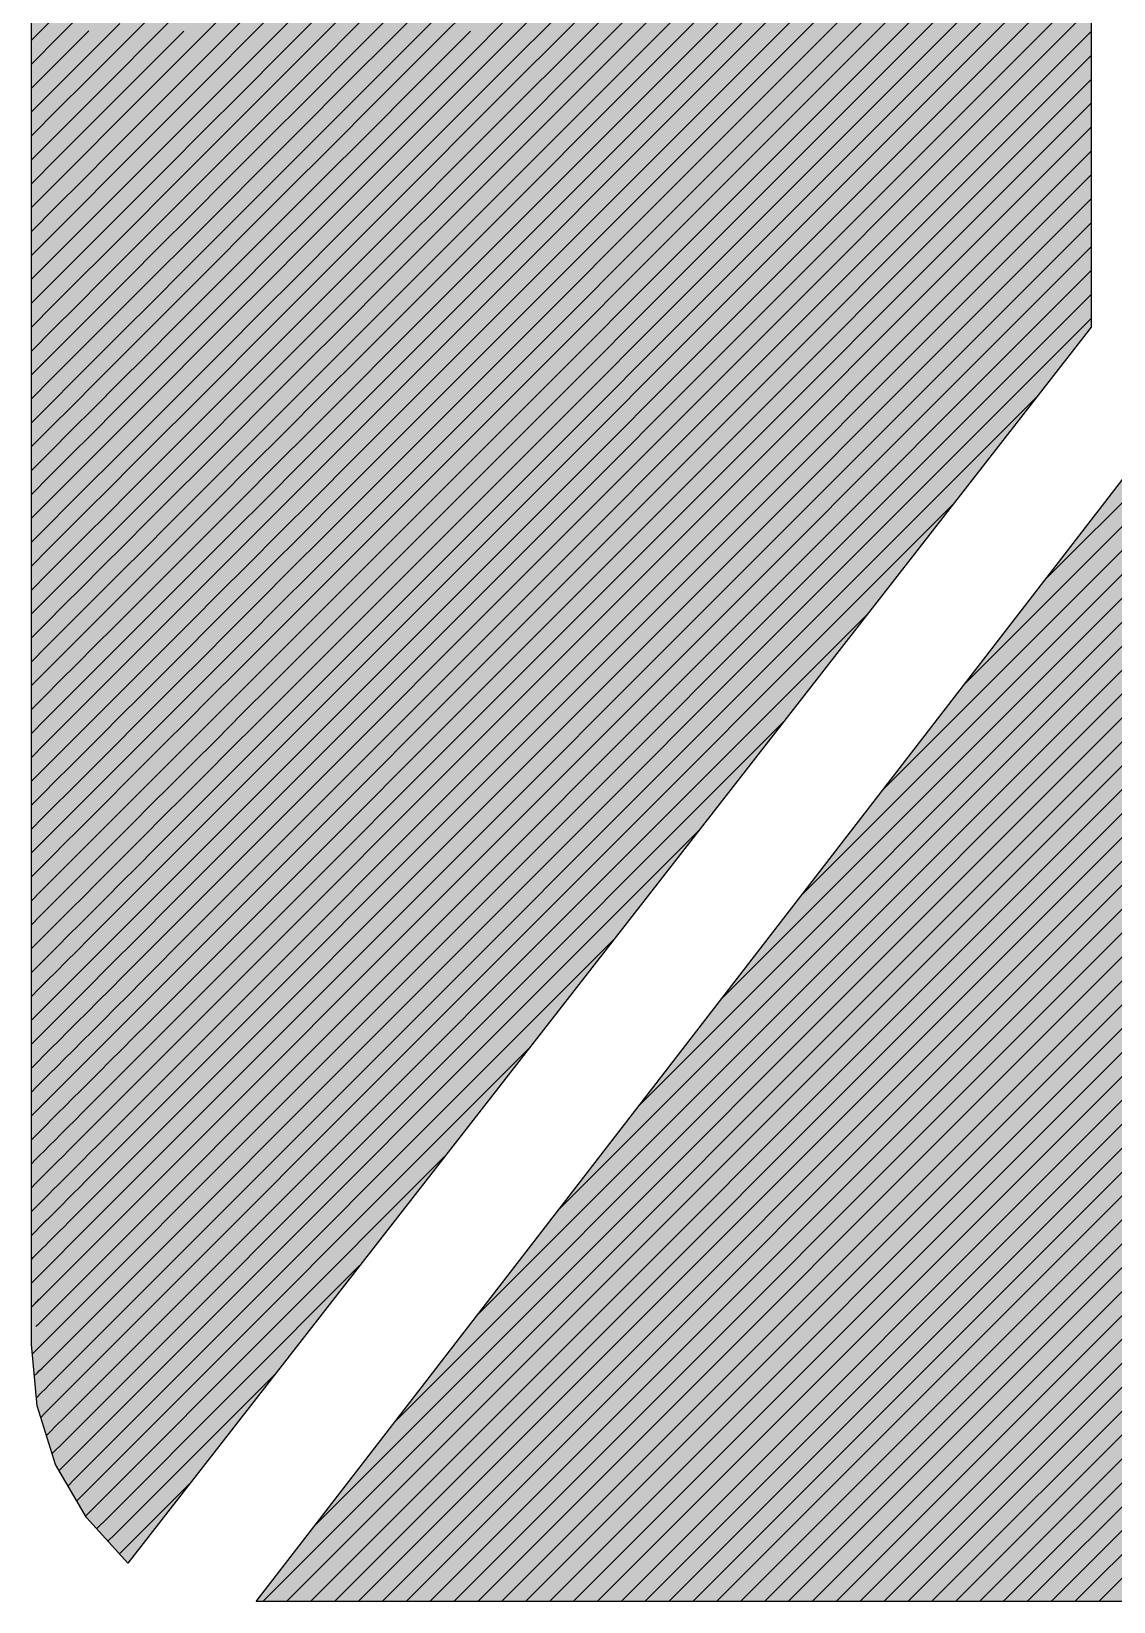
# Model space of a CAD drawing. Extents: x -15895 to 12929, y -2522 to 15173.
# Drawn here: x -8954.27 to -8938.25, y 11124.63 to 11147.85 of the extents above; entities that cross this region are included whole.
import ezdxf

# ---------------------------------------------------------------- set-up
doc = ezdxf.new("R2010")
doc.units = 0
doc.layers.add('MTH-CARIMBO-TXT1', color=1, linetype='Continuous')

msp = doc.modelspace()

# ---------------------------------------------------------------- linework, layer by layer
at = {"layer": 'MTH-CARIMBO-TXT1', "linetype": 'Continuous'}
for p, q in [((-8947.298, 11147.624), (-8938.586, 11156.335)), ((-8947.5, 11147.068), (-8938.586, 11155.982)), ((-8947.702, 11146.513), (-8938.586, 11155.628)), ((-8947.904, 11145.958), (-8938.586, 11155.275)), ((-8948.105, 11145.402), (-8938.586, 11154.921)), ((-8948.307, 11144.847), (-8938.586, 11154.568)), ((-8948.509, 11144.292), (-8938.586, 11154.214)), ((-8948.711, 11143.736), (-8938.586, 11153.861)), ((-8948.912, 11143.181), (-8938.586, 11153.507)), ((-8949.114, 11142.626), (-8938.586, 11153.153)), ((-8939.261, 11139.751), (-8926.108, 11152.904)), ((-8949.316, 11142.07), (-8938.586, 11152.8)), ((-8949.518, 11141.515), (-8938.586, 11152.446)), ((-8940.462, 11138.197), (-8926.264, 11152.394)), ((-8949.719, 11140.96), (-8938.586, 11152.093)), ((-8949.921, 11140.404), (-8938.586, 11151.739)), ((-8941.663, 11136.642), (-8926.421, 11151.884)), ((-8950.123, 11139.849), (-8938.586, 11151.386)), ((-8942.864, 11135.087), (-8926.577, 11151.374)), ((-8950.325, 11139.294), (-8938.586, 11151.032)), ((-8944.066, 11133.532), (-8926.734, 11150.864)), ((-8950.526, 11138.739), (-8938.586, 11150.679)), ((-8950.728, 11138.183), (-8938.586, 11150.325)), ((-8945.267, 11131.977), (-8926.89, 11150.354)), ((-8950.93, 11137.628), (-8938.586, 11149.971)), ((-8946.468, 11130.423), (-8927.047, 11149.844)), ((-8951.132, 11137.073), (-8938.586, 11149.618)), ((-8951.333, 11136.517), (-8938.586, 11149.264)), ((-8947.669, 11128.868), (-8927.203, 11149.334)), ((-8951.535, 11135.962), (-8938.586, 11148.911)), ((-8948.87, 11127.313), (-8927.36, 11148.824)), ((-8951.737, 11135.407), (-8938.586, 11148.557)), ((-8949.98, 11147.77), (-8949.267, 11148.483)), ((-8948.896, 11147.793), (-8948.105, 11148.584)), ((-8953.86, 11147.78), (-8953.407, 11148.232)), ((-8952.514, 11147.711), (-8951.97, 11148.255)), ((-8951.021, 11147.79), (-8950.378, 11148.433)), ((-8950.549, 11147.555), (-8949.879, 11148.225)), ((-8950.072, 11125.758), (-8927.516, 11148.314)), ((-8949.502, 11147.541), (-8948.76, 11148.283)), ((-8948.417, 11147.566), (-8947.595, 11148.388)), ((-8954.271, 11147.722), (-8953.852, 11148.141)), ((-8952.988, 11147.59), (-8952.479, 11148.1)), ((-8952.063, 11147.455), (-8951.496, 11148.022)), ((-8951.939, 11134.851), (-8938.586, 11148.204)), ((-8951.554, 11147.61), (-8950.95, 11148.215)), ((-8951.092, 11147.365), (-8950.463, 11147.994)), ((-8950.081, 11147.316), (-8949.385, 11148.012)), ((-8949.032, 11147.304), (-8948.261, 11148.075)), ((-8947.95, 11147.325), (-8947.097, 11148.179)), ((-8954.271, 11147.368), (-8953.86, 11147.78)), ((-8953.867, 11147.419), (-8953.423, 11147.863)), ((-8953.439, 11147.493), (-8952.963, 11147.969)), ((-8952.55, 11147.322), (-8952.017, 11147.855)), ((-8952.141, 11134.296), (-8938.586, 11147.85)), ((-8951.612, 11147.199), (-8951.021, 11147.79)), ((-8950.847, 11124.629), (-8927.673, 11147.803)), ((-8950.634, 11147.116), (-8949.98, 11147.77)), ((-8949.62, 11147.07), (-8948.896, 11147.793)), ((-8948.573, 11147.056), (-8947.772, 11147.856)), ((-8953.455, 11147.123), (-8952.988, 11147.59)), ((-8953.014, 11147.212), (-8952.514, 11147.711)), ((-8952.11, 11147.055), (-8951.554, 11147.61)), ((-8951.164, 11146.94), (-8950.549, 11147.555)), ((-8950.182, 11146.861), (-8949.502, 11147.541)), ((-8949.168, 11146.815), (-8948.417, 11147.566)), ((-8948.128, 11146.794), (-8947.298, 11147.624)), ((-8954.271, 11147.015), (-8953.867, 11147.419)), ((-8953.875, 11147.057), (-8953.439, 11147.493)), ((-8953.039, 11146.833), (-8952.55, 11147.322)), ((-8952.585, 11146.933), (-8952.063, 11147.455)), ((-8952.342, 11133.741), (-8938.586, 11147.497)), ((-8951.671, 11146.787), (-8951.092, 11147.365)), ((-8950.72, 11146.677), (-8950.081, 11147.316)), ((-8949.737, 11146.599), (-8949.032, 11147.304)), ((-8948.729, 11146.547), (-8947.95, 11147.325)), ((-8953.883, 11146.696), (-8953.455, 11147.123)), ((-8953.472, 11146.754), (-8953.014, 11147.212)), ((-8952.544, 11133.185), (-8938.586, 11147.143)), ((-8952.156, 11146.655), (-8951.612, 11147.199)), ((-8951.235, 11146.515), (-8950.634, 11147.116)), ((-8950.494, 11124.629), (-8927.829, 11147.293)), ((-8950.283, 11146.407), (-8949.62, 11147.07)), ((-8948.306, 11146.263), (-8947.5, 11147.068)), ((-8954.271, 11146.661), (-8953.875, 11147.057)), ((-8953.488, 11146.384), (-8953.039, 11146.833)), ((-8953.064, 11146.454), (-8952.585, 11146.933)), ((-8952.62, 11146.544), (-8952.11, 11147.055)), ((-8951.729, 11146.375), (-8951.164, 11146.94)), ((-8950.805, 11146.238), (-8950.182, 11146.861)), ((-8949.304, 11146.325), (-8948.573, 11147.056)), ((-8954.271, 11146.307), (-8953.883, 11146.696)), ((-8953.89, 11146.335), (-8953.472, 11146.754)), ((-8952.746, 11132.63), (-8938.586, 11146.79)), ((-8952.656, 11146.155), (-8952.156, 11146.655)), ((-8952.202, 11146.255), (-8951.671, 11146.787)), ((-8951.306, 11146.09), (-8950.72, 11146.677)), ((-8950.14, 11124.629), (-8927.986, 11146.783)), ((-8949.855, 11146.128), (-8949.168, 11146.815)), ((-8948.885, 11146.037), (-8948.128, 11146.794)), ((-8953.898, 11145.974), (-8953.488, 11146.384)), ((-8953.504, 11146.014), (-8953.064, 11146.454)), ((-8953.09, 11146.075), (-8952.62, 11146.544)), ((-8952.948, 11132.075), (-8938.586, 11146.436)), ((-8952.249, 11145.855), (-8951.729, 11146.375)), ((-8951.787, 11145.963), (-8951.235, 11146.515)), ((-8950.891, 11145.799), (-8950.283, 11146.407)), ((-8950.383, 11145.953), (-8949.737, 11146.599)), ((-8949.44, 11145.836), (-8948.729, 11146.547)), ((-8948.483, 11145.731), (-8947.702, 11146.513)), ((-8954.271, 11145.954), (-8953.89, 11146.335)), ((-8953.115, 11145.696), (-8952.656, 11146.155)), ((-8952.691, 11145.766), (-8952.202, 11146.255)), ((-8951.378, 11145.665), (-8950.805, 11146.238)), ((-8949.972, 11145.656), (-8949.304, 11146.325)), ((-8949.787, 11124.629), (-8928.142, 11146.273)), ((-8949.04, 11145.528), (-8948.306, 11146.263)), ((-8954.271, 11145.6), (-8953.898, 11145.974)), ((-8953.906, 11145.612), (-8953.504, 11146.014)), ((-8953.52, 11145.644), (-8953.09, 11146.075)), ((-8953.149, 11131.519), (-8938.586, 11146.082)), ((-8952.295, 11145.455), (-8951.787, 11145.963)), ((-8951.846, 11145.551), (-8951.306, 11146.09)), ((-8950.976, 11145.36), (-8950.383, 11145.953)), ((-8950.484, 11145.498), (-8949.855, 11146.128)), ((-8949.576, 11145.346), (-8948.885, 11146.037)), ((-8948.661, 11145.2), (-8947.904, 11145.958)), ((-8953.536, 11145.275), (-8953.115, 11145.696)), ((-8953.351, 11130.964), (-8938.586, 11145.729)), ((-8953.141, 11145.317), (-8952.691, 11145.766)), ((-8952.727, 11145.377), (-8952.249, 11145.855)), ((-8951.449, 11145.24), (-8950.891, 11145.799)), ((-8950.09, 11145.185), (-8949.44, 11145.836)), ((-8949.433, 11124.629), (-8928.299, 11145.763)), ((-8949.196, 11145.018), (-8948.483, 11145.731)), ((-8954.271, 11145.247), (-8953.906, 11145.612)), ((-8953.913, 11145.251), (-8953.52, 11145.644)), ((-8952.762, 11144.988), (-8952.295, 11145.455)), ((-8952.342, 11145.055), (-8951.846, 11145.551)), ((-8951.904, 11145.139), (-8951.378, 11145.665)), ((-8951.062, 11144.921), (-8950.484, 11145.498)), ((-8950.585, 11145.044), (-8949.972, 11145.656)), ((-8949.711, 11144.857), (-8949.04, 11145.528)), ((-8954.271, 11144.893), (-8953.913, 11145.251)), ((-8953.921, 11144.89), (-8953.536, 11145.275)), ((-8953.553, 11130.409), (-8938.586, 11145.375)), ((-8953.552, 11144.905), (-8953.141, 11145.317)), ((-8953.166, 11144.938), (-8952.727, 11145.377)), ((-8951.963, 11144.727), (-8951.449, 11145.24)), ((-8951.52, 11144.816), (-8950.976, 11145.36)), ((-8950.208, 11144.714), (-8949.576, 11145.346)), ((-8949.08, 11124.629), (-8928.455, 11145.253)), ((-8948.839, 11144.669), (-8948.105, 11145.402)), ((-8953.755, 11129.854), (-8938.586, 11145.022)), ((-8953.191, 11144.559), (-8952.762, 11144.988)), ((-8952.798, 11144.599), (-8952.342, 11145.055)), ((-8952.388, 11144.655), (-8951.904, 11145.139)), ((-8951.147, 11144.482), (-8950.585, 11145.044)), ((-8950.686, 11144.59), (-8950.09, 11145.185)), ((-8949.847, 11144.367), (-8949.196, 11145.018)), ((-8949.352, 11144.509), (-8948.661, 11145.2)), ((-8954.271, 11144.54), (-8953.921, 11144.89)), ((-8953.929, 11144.529), (-8953.552, 11144.905)), ((-8953.568, 11144.535), (-8953.166, 11144.938)), ((-8952.021, 11144.315), (-8951.52, 11144.816)), ((-8951.592, 11144.391), (-8951.062, 11144.921)), ((-8950.325, 11144.243), (-8949.711, 11144.857)), ((-8949.017, 11144.137), (-8948.307, 11144.847)), ((-8948.726, 11124.629), (-8928.612, 11144.743)), ((-8954.271, 11144.186), (-8953.929, 11144.529)), ((-8953.956, 11129.298), (-8938.586, 11144.668)), ((-8953.936, 11144.167), (-8953.568, 11144.535)), ((-8953.585, 11144.166), (-8953.191, 11144.559)), ((-8953.217, 11144.18), (-8952.798, 11144.599)), ((-8952.833, 11144.21), (-8952.388, 11144.655)), ((-8952.435, 11144.255), (-8951.963, 11144.727)), ((-8951.232, 11144.043), (-8950.686, 11144.59)), ((-8950.787, 11144.135), (-8950.208, 11144.714)), ((-8949.983, 11143.878), (-8949.352, 11144.509)), ((-8949.508, 11144), (-8948.839, 11144.669)), ((-8954.158, 11128.743), (-8938.586, 11144.315)), ((-8952.481, 11143.855), (-8952.021, 11144.315)), ((-8952.079, 11143.903), (-8951.592, 11144.391)), ((-8951.663, 11143.966), (-8951.147, 11144.482)), ((-8950.443, 11143.772), (-8949.847, 11144.367)), ((-8949.194, 11143.606), (-8948.509, 11144.292)), ((-8954.271, 11143.833), (-8953.936, 11144.167)), ((-8953.944, 11143.806), (-8953.585, 11144.166)), ((-8953.601, 11143.796), (-8953.217, 11144.18)), ((-8953.242, 11143.801), (-8952.833, 11144.21)), ((-8952.869, 11143.821), (-8952.435, 11144.255)), ((-8951.318, 11143.604), (-8950.787, 11144.135)), ((-8950.888, 11143.681), (-8950.325, 11144.243)), ((-8949.664, 11143.49), (-8949.017, 11144.137)), ((-8948.373, 11124.629), (-8928.769, 11144.233)), ((-8953.267, 11143.422), (-8952.869, 11143.821)), ((-8952.904, 11143.432), (-8952.481, 11143.855)), ((-8952.527, 11143.455), (-8952.079, 11143.903)), ((-8952.138, 11143.491), (-8951.663, 11143.966)), ((-8951.734, 11143.541), (-8951.232, 11144.043)), ((-8950.56, 11143.301), (-8949.983, 11143.878)), ((-8950.46, 11132.088), (-8938.586, 11143.961)), ((-8950.119, 11143.389), (-8949.508, 11144)), ((-8954.271, 11143.479), (-8953.944, 11143.806)), ((-8953.952, 11143.445), (-8953.601, 11143.796)), ((-8953.617, 11143.426), (-8953.242, 11143.801)), ((-8951.806, 11143.116), (-8951.318, 11143.604)), ((-8951.403, 11143.165), (-8950.888, 11143.681)), ((-8950.988, 11143.226), (-8950.443, 11143.772)), ((-8949.82, 11142.981), (-8949.194, 11143.606)), ((-8949.372, 11143.075), (-8948.711, 11143.736)), ((-8948.019, 11124.629), (-8928.925, 11143.723)), ((-8941.777, 11140.417), (-8938.586, 11143.608)), ((-8954.271, 11143.125), (-8953.952, 11143.445)), ((-8953.959, 11143.084), (-8953.617, 11143.426)), ((-8953.633, 11143.057), (-8953.267, 11143.422)), ((-8953.293, 11143.043), (-8952.904, 11143.432)), ((-8952.94, 11143.043), (-8952.527, 11143.455)), ((-8952.574, 11143.055), (-8952.138, 11143.491)), ((-8952.196, 11143.079), (-8951.734, 11143.541)), ((-8950.678, 11142.83), (-8950.119, 11143.389)), ((-8950.255, 11142.899), (-8949.664, 11143.49)), ((-8952.254, 11142.668), (-8951.806, 11143.116)), ((-8951.877, 11142.691), (-8951.403, 11143.165)), ((-8951.489, 11142.726), (-8950.988, 11143.226)), ((-8951.089, 11142.772), (-8950.56, 11143.301)), ((-8949.55, 11142.543), (-8948.912, 11143.181)), ((-8947.665, 11124.629), (-8929.082, 11143.213)), ((-8954.271, 11142.772), (-8953.959, 11143.084)), ((-8953.967, 11142.722), (-8953.633, 11143.057)), ((-8953.649, 11142.687), (-8953.293, 11143.043)), ((-8953.318, 11142.664), (-8952.94, 11143.043)), ((-8952.975, 11142.654), (-8952.574, 11143.055)), ((-8952.62, 11142.655), (-8952.196, 11143.079)), ((-8950.796, 11142.359), (-8950.255, 11142.899)), ((-8950.391, 11142.41), (-8949.82, 11142.981)), ((-8949.976, 11142.471), (-8949.372, 11143.075)), ((-8954.271, 11142.418), (-8953.967, 11142.722)), ((-8953.975, 11142.361), (-8953.649, 11142.687)), ((-8953.665, 11142.317), (-8953.318, 11142.664)), ((-8953.344, 11142.285), (-8952.975, 11142.654)), ((-8953.01, 11142.265), (-8952.62, 11142.655)), ((-8952.667, 11142.255), (-8952.254, 11142.668)), ((-8952.313, 11142.256), (-8951.877, 11142.691)), ((-8951.948, 11142.266), (-8951.489, 11142.726)), ((-8951.574, 11142.287), (-8951.089, 11142.772)), ((-8951.19, 11142.318), (-8950.678, 11142.83)), ((-8947.312, 11124.629), (-8929.238, 11142.703)), ((-8954.007, 11127.833), (-8939.38, 11142.46)), ((-8950.527, 11141.92), (-8949.976, 11142.471)), ((-8950.131, 11141.962), (-8949.55, 11142.543)), ((-8949.728, 11142.012), (-8949.114, 11142.626)), ((-8954.271, 11142.065), (-8953.975, 11142.361)), ((-8953.983, 11142), (-8953.665, 11142.317)), ((-8953.681, 11141.948), (-8953.344, 11142.285)), ((-8953.369, 11141.907), (-8953.01, 11142.265)), ((-8953.046, 11141.876), (-8952.667, 11142.255)), ((-8952.713, 11141.855), (-8952.313, 11142.256)), ((-8952.371, 11141.844), (-8951.948, 11142.266)), ((-8952.02, 11141.841), (-8951.574, 11142.287)), ((-8951.66, 11141.848), (-8951.19, 11142.318)), ((-8951.291, 11141.863), (-8950.796, 11142.359)), ((-8950.913, 11141.887), (-8950.391, 11142.41)), ((-8946.958, 11124.629), (-8929.395, 11142.193)), ((-8954.271, 11141.711), (-8953.983, 11142)), ((-8950.663, 11141.431), (-8950.131, 11141.962)), ((-8950.287, 11141.453), (-8949.728, 11142.012)), ((-8949.906, 11141.481), (-8949.316, 11142.07)), ((-8953.99, 11141.639), (-8953.681, 11141.948)), ((-8953.698, 11141.578), (-8953.369, 11141.907)), ((-8953.394, 11141.528), (-8953.046, 11141.876)), ((-8953.081, 11141.487), (-8952.713, 11141.855)), ((-8952.76, 11141.455), (-8952.371, 11141.844)), ((-8952.429, 11141.432), (-8952.02, 11141.841)), ((-8952.091, 11141.416), (-8951.66, 11141.848)), ((-8951.745, 11141.409), (-8951.291, 11141.863)), ((-8951.392, 11141.409), (-8950.913, 11141.887)), ((-8951.031, 11141.416), (-8950.527, 11141.92)), ((-8954.271, 11141.358), (-8953.99, 11141.639)), ((-8953.998, 11141.277), (-8953.698, 11141.578)), ((-8953.714, 11141.208), (-8953.394, 11141.528)), ((-8950.083, 11140.95), (-8949.518, 11141.515)), ((-8946.605, 11124.629), (-8929.551, 11141.683)), ((-8954.271, 11141.004), (-8953.998, 11141.277)), ((-8953.42, 11141.149), (-8953.081, 11141.487)), ((-8953.117, 11141.098), (-8952.76, 11141.455)), ((-8952.806, 11141.055), (-8952.429, 11141.432)), ((-8952.488, 11141.02), (-8952.091, 11141.416)), ((-8952.163, 11140.992), (-8951.745, 11141.409)), ((-8951.831, 11140.97), (-8951.392, 11141.409)), ((-8951.492, 11140.955), (-8951.031, 11141.416)), ((-8951.148, 11140.945), (-8950.663, 11141.431)), ((-8950.798, 11140.941), (-8950.287, 11141.453)), ((-8950.443, 11140.943), (-8949.906, 11141.481)), ((-8954.006, 11140.916), (-8953.714, 11141.208)), ((-8953.73, 11140.839), (-8953.42, 11141.149)), ((-8953.445, 11140.77), (-8953.117, 11141.098)), ((-8953.152, 11140.709), (-8952.806, 11141.055)), ((-8946.251, 11124.629), (-8929.708, 11141.173)), ((-8954.271, 11140.651), (-8954.006, 11140.916)), ((-8954.013, 11140.555), (-8953.73, 11140.839)), ((-8953.899, 11127.588), (-8940.634, 11140.853)), ((-8952.852, 11140.655), (-8952.488, 11141.02)), ((-8952.546, 11140.608), (-8952.163, 11140.992)), ((-8952.234, 11140.567), (-8951.831, 11140.97)), ((-8951.916, 11140.531), (-8951.492, 11140.955)), ((-8951.593, 11140.5), (-8951.148, 11140.945)), ((-8951.266, 11140.474), (-8950.798, 11140.941)), ((-8950.934, 11140.452), (-8950.443, 11140.943)), ((-8950.599, 11140.434), (-8950.083, 11140.95)), ((-8950.261, 11140.418), (-8949.719, 11140.96)), ((-8953.746, 11140.469), (-8953.445, 11140.77)), ((-8953.47, 11140.391), (-8953.152, 11140.709)), ((-8953.188, 11140.32), (-8952.852, 11140.655)), ((-8952.899, 11140.255), (-8952.546, 11140.608)), ((-8952.604, 11140.196), (-8952.234, 11140.567)), ((-8945.898, 11124.629), (-8929.864, 11140.663)), ((-8954.271, 11140.297), (-8954.013, 11140.555)), ((-8954.116, 11128.078), (-8941.777, 11140.417)), ((-8954.021, 11140.194), (-8953.746, 11140.469)), ((-8953.762, 11140.099), (-8953.47, 11140.391)), ((-8952.305, 11140.142), (-8951.916, 11140.531)), ((-8952.002, 11140.092), (-8951.593, 11140.5)), ((-8951.694, 11140.046), (-8951.266, 11140.474)), ((-8951.383, 11140.003), (-8950.934, 11140.452)), ((-8951.07, 11139.963), (-8950.599, 11140.434)), ((-8950.755, 11139.924), (-8950.261, 11140.418)), ((-8950.439, 11139.887), (-8949.921, 11140.404)), ((-8954.271, 11139.943), (-8954.021, 11140.194)), ((-8954.029, 11139.833), (-8953.762, 11140.099)), ((-8953.496, 11140.012), (-8953.188, 11140.32)), ((-8953.223, 11139.931), (-8952.899, 11140.255)), ((-8952.945, 11139.855), (-8952.604, 11140.196)), ((-8952.663, 11139.784), (-8952.305, 11140.142)), ((-8945.544, 11124.629), (-8930.021, 11140.152)), ((-8953.778, 11139.729), (-8953.496, 11140.012)), ((-8953.521, 11139.633), (-8953.223, 11139.931)), ((-8952.377, 11139.717), (-8952.002, 11140.092)), ((-8952.087, 11139.653), (-8951.694, 11140.046)), ((-8951.795, 11139.591), (-8951.383, 11140.003)), ((-8951.501, 11139.532), (-8951.07, 11139.963)), ((-8951.206, 11139.473), (-8950.755, 11139.924)), ((-8950.911, 11139.415), (-8950.439, 11139.887)), ((-8954.271, 11139.59), (-8954.029, 11139.833)), ((-8954.036, 11139.471), (-8953.778, 11139.729)), ((-8953.794, 11139.36), (-8953.521, 11139.633)), ((-8953.259, 11139.542), (-8952.945, 11139.855)), ((-8952.992, 11139.455), (-8952.663, 11139.784)), ((-8952.721, 11139.372), (-8952.377, 11139.717)), ((-8952.448, 11139.292), (-8952.087, 11139.653)), ((-8950.617, 11139.356), (-8950.123, 11139.849)), ((-8945.191, 11124.629), (-8930.177, 11139.642)), ((-8954.271, 11139.236), (-8954.036, 11139.471)), ((-8953.547, 11139.254), (-8953.259, 11139.542)), ((-8953.294, 11139.153), (-8952.992, 11139.455)), ((-8952.172, 11139.214), (-8951.795, 11139.591)), ((-8951.896, 11139.137), (-8951.501, 11139.532)), ((-8951.619, 11139.061), (-8951.206, 11139.473)), ((-8951.342, 11138.984), (-8950.911, 11139.415)), ((-8954.044, 11139.11), (-8953.794, 11139.36)), ((-8953.81, 11138.99), (-8953.547, 11139.254)), ((-8953.791, 11127.342), (-8941.888, 11139.245)), ((-8953.038, 11139.055), (-8952.721, 11139.372)), ((-8952.78, 11138.96), (-8952.448, 11139.292)), ((-8952.519, 11138.867), (-8952.172, 11139.214)), ((-8951.067, 11138.905), (-8950.617, 11139.356)), ((-8950.794, 11138.824), (-8950.325, 11139.294)), ((-8954.271, 11138.883), (-8954.044, 11139.11)), ((-8954.052, 11138.749), (-8953.81, 11138.99)), ((-8953.572, 11138.875), (-8953.294, 11139.153)), ((-8953.33, 11138.764), (-8953.038, 11139.055)), ((-8953.085, 11138.655), (-8952.78, 11138.96)), ((-8952.258, 11138.775), (-8951.896, 11139.137)), ((-8951.997, 11138.683), (-8951.619, 11139.061)), ((-8951.736, 11138.589), (-8951.342, 11138.984)), ((-8944.837, 11124.629), (-8930.334, 11139.132)), ((-8954.271, 11138.529), (-8954.052, 11138.749)), ((-8953.827, 11138.62), (-8953.572, 11138.875)), ((-8953.597, 11138.496), (-8953.33, 11138.764)), ((-8952.838, 11138.548), (-8952.519, 11138.867)), ((-8952.591, 11138.442), (-8952.258, 11138.775)), ((-8951.478, 11138.494), (-8951.067, 11138.905)), ((-8951.222, 11138.396), (-8950.794, 11138.824)), ((-8950.972, 11138.293), (-8950.526, 11138.739)), ((-8954.059, 11138.388), (-8953.827, 11138.62)), ((-8953.843, 11138.251), (-8953.597, 11138.496)), ((-8953.365, 11138.375), (-8953.085, 11138.655)), ((-8953.131, 11138.255), (-8952.838, 11138.548)), ((-8952.343, 11138.336), (-8951.997, 11138.683)), ((-8952.097, 11138.228), (-8951.736, 11138.589)), ((-8951.854, 11138.118), (-8951.478, 11138.494)), ((-8944.483, 11124.629), (-8930.49, 11138.622)), ((-8954.271, 11138.176), (-8954.059, 11138.388)), ((-8954.067, 11138.026), (-8953.843, 11138.251)), ((-8953.623, 11138.117), (-8953.365, 11138.375)), ((-8953.4, 11137.986), (-8953.131, 11138.255)), ((-8952.896, 11138.136), (-8952.591, 11138.442)), ((-8952.662, 11138.017), (-8952.343, 11138.336)), ((-8951.614, 11138.005), (-8951.222, 11138.396)), ((-8951.378, 11137.887), (-8950.972, 11138.293)), ((-8954.271, 11137.822), (-8954.067, 11138.026)), ((-8953.859, 11137.881), (-8953.623, 11138.117)), ((-8953.177, 11137.855), (-8952.896, 11138.136)), ((-8952.955, 11137.725), (-8952.662, 11138.017)), ((-8952.429, 11137.897), (-8952.097, 11138.228)), ((-8952.198, 11137.774), (-8951.854, 11138.118)), ((-8951.15, 11137.762), (-8950.728, 11138.183)), ((-8944.13, 11124.629), (-8930.647, 11138.112)), ((-8954.075, 11137.665), (-8953.859, 11137.881)), ((-8953.648, 11137.738), (-8953.4, 11137.986)), ((-8953.436, 11137.597), (-8953.177, 11137.855)), ((-8952.733, 11137.592), (-8952.429, 11137.897)), ((-8951.971, 11137.647), (-8951.614, 11138.005)), ((-8951.749, 11137.516), (-8951.378, 11137.887)), ((-8954.271, 11137.469), (-8954.075, 11137.665)), ((-8953.875, 11137.511), (-8953.648, 11137.738)), ((-8953.683, 11127.097), (-8943.143, 11137.637)), ((-8953.673, 11137.359), (-8953.436, 11137.597)), ((-8953.224, 11137.455), (-8952.955, 11137.725)), ((-8953.013, 11137.313), (-8952.733, 11137.592)), ((-8952.514, 11137.458), (-8952.198, 11137.774)), ((-8952.299, 11137.319), (-8951.971, 11137.647)), ((-8951.534, 11137.377), (-8951.15, 11137.762)), ((-8951.328, 11137.23), (-8950.93, 11137.628)), ((-8943.776, 11124.629), (-8930.803, 11137.602)), ((-8954.082, 11137.304), (-8953.875, 11137.511)), ((-8953.891, 11137.142), (-8953.673, 11137.359)), ((-8953.471, 11137.208), (-8953.224, 11137.455)), ((-8953.27, 11137.055), (-8953.013, 11137.313)), ((-8952.805, 11137.168), (-8952.514, 11137.458)), ((-8952.6, 11137.019), (-8952.299, 11137.319)), ((-8952.089, 11137.176), (-8951.749, 11137.516)), ((-8951.885, 11137.026), (-8951.534, 11137.377)), ((-8954.271, 11137.115), (-8954.082, 11137.304)), ((-8954.09, 11136.943), (-8953.891, 11137.142)), ((-8953.699, 11136.98), (-8953.471, 11137.208)), ((-8953.071, 11136.901), (-8952.805, 11137.168)), ((-8952.4, 11136.865), (-8952.089, 11137.176)), ((-8951.69, 11136.868), (-8951.328, 11137.23)), ((-8943.423, 11124.629), (-8930.96, 11137.092)), ((-8954.271, 11136.761), (-8954.09, 11136.943)), ((-8953.907, 11136.772), (-8953.699, 11136.98)), ((-8953.507, 11136.819), (-8953.27, 11137.055)), ((-8953.317, 11136.655), (-8953.071, 11136.901)), ((-8952.876, 11136.743), (-8952.6, 11137.019)), ((-8952.685, 11136.58), (-8952.4, 11136.865)), ((-8952.206, 11136.705), (-8951.885, 11137.026)), ((-8952.021, 11136.537), (-8951.69, 11136.868)), ((-8951.505, 11136.699), (-8951.132, 11137.073)), ((-8954.098, 11136.581), (-8953.907, 11136.772)), ((-8953.724, 11136.601), (-8953.507, 11136.819)), ((-8953.542, 11136.43), (-8953.317, 11136.655)), ((-8953.13, 11136.489), (-8952.876, 11136.743)), ((-8952.501, 11136.411), (-8952.206, 11136.705)), ((-8951.846, 11136.358), (-8951.505, 11136.699)), ((-8954.271, 11136.408), (-8954.098, 11136.581)), ((-8954.106, 11136.22), (-8953.923, 11136.402)), ((-8953.923, 11136.402), (-8953.724, 11136.601)), ((-8953.75, 11136.223), (-8953.542, 11136.43)), ((-8953.363, 11136.255), (-8953.13, 11136.489)), ((-8952.947, 11136.318), (-8952.685, 11136.58)), ((-8952.771, 11136.141), (-8952.501, 11136.411)), ((-8952.324, 11136.234), (-8952.021, 11136.537)), ((-8951.683, 11136.168), (-8951.333, 11136.517)), ((-8943.069, 11124.629), (-8931.116, 11136.582)), ((-8954.271, 11136.054), (-8954.106, 11136.22)), ((-8953.94, 11136.033), (-8953.75, 11136.223)), ((-8953.578, 11136.041), (-8953.363, 11136.255)), ((-8953.188, 11136.077), (-8952.947, 11136.318)), ((-8952.602, 11135.956), (-8952.324, 11136.234)), ((-8952.157, 11136.047), (-8951.846, 11136.358)), ((-8952.002, 11135.849), (-8951.683, 11136.168)), ((-8954.113, 11135.859), (-8953.94, 11136.033)), ((-8953.775, 11135.844), (-8953.578, 11136.041)), ((-8953.574, 11126.852), (-8944.397, 11136.029)), ((-8953.41, 11135.855), (-8953.188, 11136.077)), ((-8953.019, 11135.893), (-8952.771, 11136.141)), ((-8952.856, 11135.702), (-8952.602, 11135.956)), ((-8952.442, 11135.763), (-8952.157, 11136.047)), ((-8951.861, 11135.636), (-8951.535, 11135.962)), ((-8942.716, 11124.629), (-8931.273, 11136.072)), ((-8954.271, 11135.701), (-8954.113, 11135.859)), ((-8953.956, 11135.663), (-8953.775, 11135.844)), ((-8953.613, 11135.652), (-8953.41, 11135.855)), ((-8953.246, 11135.665), (-8953.019, 11135.893)), ((-8953.09, 11135.468), (-8952.856, 11135.702)), ((-8952.702, 11135.502), (-8952.442, 11135.763)), ((-8952.293, 11135.558), (-8952.002, 11135.849)), ((-8954.271, 11135.347), (-8954.121, 11135.498)), ((-8954.121, 11135.498), (-8953.956, 11135.663)), ((-8953.972, 11135.293), (-8953.8, 11135.465)), ((-8953.8, 11135.465), (-8953.613, 11135.652)), ((-8953.649, 11135.263), (-8953.456, 11135.455)), ((-8953.456, 11135.455), (-8953.246, 11135.665)), ((-8953.305, 11135.253), (-8953.09, 11135.468)), ((-8952.942, 11135.263), (-8952.702, 11135.502)), ((-8952.559, 11135.292), (-8952.293, 11135.558)), ((-8952.158, 11135.34), (-8951.861, 11135.636)), ((-8942.362, 11124.629), (-8931.429, 11135.562)), ((-8954.129, 11135.136), (-8953.972, 11135.293)), ((-8953.826, 11135.086), (-8953.649, 11135.263)), ((-8953.502, 11135.055), (-8953.305, 11135.253)), ((-8953.161, 11135.043), (-8952.942, 11135.263)), ((-8952.803, 11135.048), (-8952.559, 11135.292)), ((-8952.429, 11135.068), (-8952.158, 11135.34)), ((-8952.039, 11135.105), (-8951.737, 11135.407)), ((-8954.271, 11134.994), (-8954.129, 11135.136)), ((-8953.988, 11134.923), (-8953.826, 11135.086)), ((-8953.684, 11134.874), (-8953.502, 11135.055)), ((-8953.363, 11134.841), (-8953.161, 11135.043)), ((-8953.027, 11134.824), (-8952.803, 11135.048)), ((-8952.677, 11134.82), (-8952.429, 11135.068)), ((-8952.314, 11134.83), (-8952.039, 11135.105)), ((-8942.009, 11124.629), (-8931.586, 11135.052)), ((-8954.271, 11134.64), (-8954.136, 11134.775)), ((-8954.136, 11134.775), (-8953.988, 11134.923)), ((-8953.851, 11134.707), (-8953.684, 11134.874)), ((-8953.549, 11134.655), (-8953.363, 11134.841)), ((-8953.233, 11134.618), (-8953.027, 11134.824)), ((-8952.904, 11134.593), (-8952.677, 11134.82)), ((-8952.565, 11134.579), (-8952.314, 11134.83)), ((-8952.216, 11134.574), (-8951.939, 11134.851)), ((-8954.144, 11134.414), (-8954.004, 11134.554)), ((-8954.004, 11134.554), (-8953.851, 11134.707)), ((-8953.72, 11134.485), (-8953.549, 11134.655)), ((-8953.422, 11134.429), (-8953.233, 11134.618)), ((-8953.112, 11134.385), (-8952.904, 11134.593)), ((-8952.794, 11134.349), (-8952.565, 11134.579)), ((-8952.469, 11134.321), (-8952.216, 11134.574)), ((-8941.655, 11124.629), (-8931.742, 11134.542)), ((-8954.271, 11134.287), (-8954.144, 11134.414)), ((-8954.02, 11134.184), (-8953.876, 11134.328)), ((-8953.876, 11134.328), (-8953.72, 11134.485)), ((-8953.595, 11134.255), (-8953.422, 11134.429)), ((-8953.466, 11126.606), (-8945.651, 11134.421)), ((-8953.304, 11134.193), (-8953.112, 11134.385)), ((-8953.005, 11134.139), (-8952.794, 11134.349)), ((-8952.701, 11134.09), (-8952.469, 11134.321)), ((-8952.394, 11134.043), (-8952.141, 11134.296)), ((-8954.152, 11134.053), (-8954.02, 11134.184)), ((-8953.902, 11133.949), (-8953.755, 11134.096)), ((-8953.755, 11134.096), (-8953.595, 11134.255)), ((-8953.48, 11134.017), (-8953.304, 11134.193)), ((-8953.198, 11133.946), (-8953.005, 11134.139)), ((-8952.912, 11133.878), (-8952.701, 11134.09)), ((-8954.271, 11133.933), (-8954.152, 11134.053)), ((-8954.036, 11133.814), (-8953.902, 11133.949)), ((-8953.791, 11133.707), (-8953.642, 11133.856)), ((-8953.642, 11133.856), (-8953.48, 11134.017)), ((-8953.375, 11133.768), (-8953.198, 11133.946)), ((-8953.106, 11133.684), (-8952.912, 11133.878)), ((-8952.625, 11133.811), (-8952.394, 11134.043)), ((-8941.302, 11124.629), (-8931.899, 11134.032)), ((-8954.271, 11133.579), (-8954.159, 11133.691)), ((-8954.159, 11133.691), (-8954.036, 11133.814)), ((-8953.927, 11133.57), (-8953.791, 11133.707)), ((-8953.688, 11133.456), (-8953.538, 11133.605)), ((-8953.538, 11133.605), (-8953.375, 11133.768)), ((-8953.283, 11133.507), (-8953.106, 11133.684)), ((-8953.03, 11133.407), (-8952.836, 11133.6)), ((-8952.836, 11133.6), (-8952.625, 11133.811)), ((-8952.572, 11133.511), (-8952.342, 11133.741)), ((-8954.167, 11133.33), (-8954.052, 11133.445)), ((-8954.052, 11133.445), (-8953.927, 11133.57)), ((-8953.826, 11133.318), (-8953.688, 11133.456)), ((-8953.447, 11133.344), (-8953.283, 11133.507)), ((-8953.206, 11133.23), (-8953.03, 11133.407)), ((-8952.781, 11133.302), (-8952.572, 11133.511)), ((-8940.948, 11124.629), (-8932.055, 11133.522)), ((-8954.271, 11133.226), (-8954.167, 11133.33)), ((-8954.069, 11133.075), (-8953.953, 11133.191)), ((-8953.953, 11133.191), (-8953.826, 11133.318)), ((-8953.735, 11133.056), (-8953.597, 11133.194)), ((-8953.597, 11133.194), (-8953.447, 11133.344)), ((-8953.369, 11133.068), (-8953.206, 11133.23)), ((-8952.972, 11133.111), (-8952.781, 11133.302)), ((-8952.75, 11132.98), (-8952.544, 11133.185)), ((-8954.271, 11132.872), (-8954.175, 11132.969)), ((-8954.175, 11132.969), (-8954.069, 11133.075)), ((-8953.978, 11132.812), (-8953.861, 11132.929)), ((-8953.861, 11132.929), (-8953.735, 11133.056)), ((-8953.655, 11132.782), (-8953.518, 11132.919)), ((-8953.518, 11132.919), (-8953.369, 11133.068)), ((-8953.307, 11132.776), (-8953.147, 11132.936)), ((-8953.147, 11132.936), (-8952.972, 11133.111)), ((-8952.937, 11132.792), (-8952.75, 11132.98)), ((-8940.594, 11124.629), (-8932.212, 11133.012)), ((-8954.182, 11132.608), (-8954.085, 11132.705)), ((-8954.085, 11132.705), (-8953.978, 11132.812)), ((-8953.781, 11132.656), (-8953.655, 11132.782)), ((-8953.454, 11132.629), (-8953.307, 11132.776)), ((-8953.358, 11126.361), (-8946.906, 11132.814)), ((-8953.108, 11132.621), (-8952.937, 11132.792)), ((-8954.271, 11132.519), (-8954.182, 11132.608)), ((-8954.101, 11132.336), (-8954.003, 11132.433)), ((-8954.003, 11132.433), (-8953.897, 11132.54)), ((-8953.897, 11132.54), (-8953.781, 11132.656)), ((-8953.713, 11132.37), (-8953.589, 11132.494)), ((-8953.589, 11132.494), (-8953.454, 11132.629)), ((-8953.408, 11132.321), (-8953.265, 11132.465)), ((-8953.265, 11132.465), (-8953.108, 11132.621)), ((-8953.093, 11132.283), (-8952.927, 11132.449)), ((-8952.927, 11132.449), (-8952.746, 11132.63)), ((-8940.241, 11124.629), (-8932.368, 11132.501)), ((-8954.271, 11132.165), (-8954.19, 11132.246)), ((-8954.19, 11132.246), (-8954.101, 11132.336)), ((-8953.932, 11132.151), (-8953.827, 11132.256)), ((-8953.827, 11132.256), (-8953.713, 11132.37)), ((-8953.54, 11132.19), (-8953.408, 11132.321)), ((-8953.244, 11132.132), (-8953.093, 11132.283)), ((-8954.224, 11128.324), (-8950.46, 11132.088)), ((-8954.117, 11131.966), (-8954.029, 11132.054)), ((-8954.029, 11132.054), (-8953.932, 11132.151)), ((-8953.772, 11131.958), (-8953.661, 11132.069)), ((-8953.661, 11132.069), (-8953.54, 11132.19)), ((-8953.509, 11131.867), (-8953.382, 11131.994)), ((-8953.382, 11131.994), (-8953.244, 11132.132)), ((-8953.105, 11131.917), (-8952.948, 11132.075)), ((-8939.887, 11124.629), (-8932.525, 11131.991)), ((-8954.271, 11131.812), (-8954.198, 11131.885)), ((-8954.198, 11131.885), (-8954.117, 11131.966)), ((-8954.054, 11131.675), (-8953.968, 11131.762)), ((-8953.968, 11131.762), (-8953.874, 11131.856)), ((-8953.874, 11131.856), (-8953.772, 11131.958)), ((-8953.732, 11131.644), (-8953.625, 11131.751)), ((-8953.625, 11131.751), (-8953.509, 11131.867)), ((-8953.38, 11131.642), (-8953.249, 11131.774)), ((-8953.249, 11131.774), (-8953.105, 11131.917)), ((-8954.271, 11131.458), (-8954.205, 11131.524)), ((-8954.205, 11131.524), (-8954.133, 11131.596)), ((-8954.133, 11131.596), (-8954.054, 11131.675)), ((-8953.92, 11131.456), (-8953.83, 11131.546)), ((-8953.83, 11131.546), (-8953.732, 11131.644)), ((-8953.61, 11131.413), (-8953.5, 11131.522)), ((-8953.5, 11131.522), (-8953.38, 11131.642)), ((-8953.283, 11131.386), (-8953.149, 11131.519)), ((-8954.149, 11131.227), (-8954.079, 11131.296)), ((-8954.079, 11131.296), (-8954.003, 11131.373)), ((-8954.003, 11131.373), (-8953.92, 11131.456)), ((-8953.803, 11131.219), (-8953.711, 11131.312)), ((-8953.711, 11131.312), (-8953.61, 11131.413)), ((-8953.405, 11131.264), (-8953.283, 11131.386)), ((-8939.534, 11124.629), (-8932.681, 11131.481)), ((-8954.271, 11131.105), (-8954.213, 11131.163)), ((-8954.213, 11131.163), (-8954.149, 11131.227)), ((-8954.039, 11130.984), (-8953.967, 11131.056)), ((-8953.967, 11131.056), (-8953.888, 11131.134)), ((-8953.888, 11131.134), (-8953.803, 11131.219)), ((-8953.711, 11130.958), (-8953.617, 11131.051)), ((-8953.617, 11131.051), (-8953.516, 11131.153)), ((-8953.516, 11131.153), (-8953.405, 11131.264)), ((-8953.25, 11126.116), (-8948.16, 11131.206)), ((-8954.221, 11130.801), (-8954.165, 11130.857)), ((-8954.165, 11130.857), (-8954.105, 11130.918)), ((-8954.105, 11130.918), (-8954.039, 11130.984)), ((-8953.875, 11130.794), (-8953.796, 11130.873)), ((-8953.796, 11130.873), (-8953.711, 11130.958)), ((-8953.56, 11130.755), (-8953.461, 11130.855)), ((-8953.461, 11130.855), (-8953.351, 11130.964)), ((-8939.18, 11124.629), (-8932.838, 11130.971)), ((-8954.271, 11130.751), (-8954.221, 11130.801)), ((-8954.13, 11130.539), (-8954.074, 11130.595)), ((-8954.074, 11130.595), (-8954.013, 11130.656)), ((-8954.013, 11130.656), (-8953.947, 11130.722)), ((-8953.947, 11130.722), (-8953.875, 11130.794)), ((-8953.811, 11130.504), (-8953.735, 11130.58)), ((-8953.735, 11130.58), (-8953.652, 11130.664)), ((-8953.652, 11130.664), (-8953.56, 11130.755)), ((-8954.271, 11130.397), (-8954.229, 11130.44)), ((-8954.229, 11130.44), (-8954.182, 11130.487)), ((-8954.182, 11130.487), (-8954.13, 11130.539)), ((-8954.005, 11130.31), (-8953.946, 11130.369)), ((-8953.946, 11130.369), (-8953.882, 11130.434)), ((-8953.882, 11130.434), (-8953.811, 11130.504)), ((-8953.638, 11130.323), (-8953.553, 11130.409)), ((-8938.827, 11124.629), (-8932.994, 11130.461)), ((-8954.236, 11130.079), (-8954.198, 11130.118)), ((-8954.198, 11130.118), (-8954.156, 11130.16)), ((-8954.156, 11130.16), (-8954.11, 11130.206)), ((-8954.11, 11130.206), (-8954.06, 11130.256)), ((-8954.06, 11130.256), (-8954.005, 11130.31)), ((-8953.853, 11130.109), (-8953.787, 11130.174)), ((-8953.787, 11130.174), (-8953.716, 11130.245)), ((-8953.716, 11130.245), (-8953.638, 11130.323)), ((-8954.271, 11130.044), (-8954.236, 11130.079)), ((-8954.106, 11129.856), (-8954.063, 11129.898)), ((-8954.063, 11129.898), (-8954.017, 11129.944)), ((-8954.017, 11129.944), (-8953.967, 11129.995)), ((-8953.967, 11129.995), (-8953.912, 11130.049)), ((-8953.912, 11130.049), (-8953.853, 11130.109)), ((-8938.473, 11124.629), (-8933.151, 11129.951)), ((-8954.271, 11129.69), (-8954.244, 11129.718)), ((-8954.244, 11129.718), (-8954.214, 11129.748)), ((-8954.214, 11129.748), (-8954.181, 11129.781)), ((-8954.181, 11129.781), (-8954.145, 11129.817)), ((-8954.145, 11129.817), (-8954.106, 11129.856)), ((-8953.97, 11129.638), (-8953.923, 11129.685)), ((-8953.923, 11129.685), (-8953.872, 11129.736)), ((-8953.872, 11129.736), (-8953.816, 11129.792)), ((-8953.816, 11129.792), (-8953.755, 11129.854)), ((-8954.206, 11129.402), (-8954.181, 11129.428)), ((-8954.181, 11129.428), (-8954.152, 11129.456)), ((-8954.152, 11129.456), (-8954.122, 11129.486)), ((-8954.122, 11129.486), (-8954.089, 11129.52)), ((-8954.089, 11129.52), (-8954.052, 11129.556)), ((-8954.052, 11129.556), (-8954.013, 11129.595)), ((-8954.013, 11129.595), (-8953.97, 11129.638)), ((-8953.141, 11125.87), (-8949.414, 11129.598)), ((-8954.271, 11129.337), (-8954.252, 11129.357)), ((-8954.252, 11129.357), (-8954.23, 11129.378)), ((-8954.23, 11129.378), (-8954.206, 11129.402)), ((-8954.088, 11129.167), (-8954.059, 11129.195)), ((-8954.059, 11129.195), (-8954.028, 11129.227)), ((-8954.028, 11129.227), (-8953.994, 11129.261)), ((-8953.994, 11129.261), (-8953.956, 11129.298)), ((-8954.271, 11128.983), (-8954.259, 11128.995)), ((-8954.259, 11128.995), (-8954.246, 11129.008)), ((-8954.246, 11129.008), (-8954.232, 11129.023)), ((-8954.232, 11129.023), (-8954.216, 11129.039)), ((-8954.216, 11129.039), (-8954.199, 11129.056)), ((-8954.199, 11129.056), (-8954.18, 11129.074)), ((-8954.18, 11129.074), (-8954.16, 11129.095)), ((-8954.16, 11129.095), (-8954.138, 11129.117)), ((-8954.138, 11129.117), (-8954.114, 11129.141)), ((-8954.114, 11129.141), (-8954.088, 11129.167)), ((-8954.195, 11128.706), (-8954.184, 11128.717)), ((-8954.184, 11128.717), (-8954.172, 11128.729)), ((-8954.172, 11128.729), (-8954.158, 11128.743)), ((-8954.205, 11128.696), (-8954.195, 11128.706)), ((-8954.258, 11128.289), (-8954.245, 11128.302)), ((-8954.245, 11128.302), (-8954.234, 11128.314)), ((-8954.234, 11128.314), (-8954.224, 11128.324)), ((-8954.185, 11128.008), (-8954.149, 11128.045)), ((-8954.149, 11128.045), (-8954.116, 11128.078)), ((-8954.228, 11127.966), (-8954.185, 11128.008)), ((-8954.063, 11127.777), (-8954.007, 11127.833)), ((-8953.033, 11125.625), (-8950.668, 11127.99)), ((-8954.198, 11127.642), (-8954.126, 11127.715)), ((-8954.126, 11127.715), (-8954.063, 11127.777)), ((-8953.978, 11127.509), (-8953.899, 11127.588)), ((-8954.133, 11127.354), (-8954.066, 11127.421)), ((-8954.066, 11127.421), (-8953.978, 11127.509)), ((-8953.893, 11127.241), (-8953.791, 11127.342)), ((-8954.047, 11127.086), (-8954.007, 11127.127)), ((-8954.007, 11127.127), (-8953.893, 11127.241)), ((-8953.807, 11126.972), (-8953.683, 11127.097)), ((-8953.947, 11126.833), (-8953.807, 11126.972)), ((-8953.962, 11126.818), (-8953.947, 11126.833)), ((-8953.859, 11126.567), (-8953.722, 11126.704)), ((-8953.722, 11126.704), (-8953.574, 11126.852)), ((-8953.729, 11126.343), (-8953.637, 11126.436)), ((-8953.637, 11126.436), (-8953.466, 11126.606)), ((-8953.6, 11126.119), (-8953.551, 11126.168)), ((-8953.551, 11126.168), (-8953.358, 11126.361)), ((-8952.925, 11125.38), (-8951.923, 11126.382)), ((-8953.466, 11125.899), (-8953.25, 11126.116)), ((-8953.306, 11125.706), (-8953.141, 11125.87)), ((-8953.138, 11125.521), (-8953.033, 11125.625)), ((-8952.969, 11125.335), (-8952.925, 11125.38))]:
    msp.add_line(p, q, dxfattribs=at)
for points in [[(-8954.271, 11128.431), (-8954.271, 11170.577), (-8953.357, 11171.39), (-8952.365, 11172.105), (-8951.306, 11172.716), (-8950.19, 11173.216), (-8949.028, 11173.601), (-8947.834, 11173.865), (-8946.619, 11174.007), (-8945.396, 11174.024), (-8944.178, 11173.917), (-8942.977, 11173.687), (-8941.805, 11173.337), (-8940.675, 11172.869), (-8939.599, 11172.289), (-8938.586, 11171.602), (-8938.586, 11143.478), (-8952.845, 11125.199), (-8953.457, 11125.872), (-8953.912, 11126.659), (-8954.187, 11127.526), (-8954.271, 11128.431)], [(-8950.944, 11124.629), (-8924.137, 11159.326)], [(-8934.784, 11124.629), (-8950.944, 11124.629)]]:
    msp.add_lwpolyline(points, dxfattribs=at)
for points in [[(-8954.271, 11128.431), (-8946.619, 11174.007), (-8945.396, 11174.024)], [(-8954.271, 11128.431), (-8945.396, 11174.024), (-8944.178, 11173.917)], [(-8954.271, 11128.431), (-8947.834, 11173.865), (-8946.619, 11174.007)], [(-8954.271, 11128.431), (-8944.178, 11173.917), (-8942.977, 11173.687)], [(-8954.271, 11128.431), (-8949.028, 11173.601), (-8947.834, 11173.865)], [(-8954.271, 11128.431), (-8942.977, 11173.687), (-8941.805, 11173.337)], [(-8954.271, 11128.431), (-8950.19, 11173.216), (-8949.028, 11173.601)], [(-8954.271, 11128.431), (-8941.805, 11173.337), (-8940.675, 11172.869)], [(-8954.271, 11128.431), (-8951.306, 11172.716), (-8950.19, 11173.216)], [(-8954.271, 11128.431), (-8940.675, 11172.869), (-8939.599, 11172.289)], [(-8954.271, 11128.431), (-8952.365, 11172.105), (-8951.306, 11172.716)], [(-8954.271, 11128.431), (-8939.599, 11172.289), (-8938.586, 11171.602)], [(-8954.271, 11128.431), (-8953.357, 11171.39), (-8952.365, 11172.105)], [(-8954.271, 11128.431), (-8938.586, 11171.602), (-8938.586, 11143.478)], [(-8954.271, 11128.431), (-8954.271, 11170.577), (-8953.357, 11171.39)], [(-8934.784, 11124.629), (-8950.944, 11124.629), (-8924.137, 11159.326)], [(-8954.271, 11128.431), (-8938.586, 11143.478), (-8952.845, 11125.199)], [(-8954.271, 11128.431), (-8952.845, 11125.199), (-8953.457, 11125.872)], [(-8954.271, 11128.431), (-8953.457, 11125.872), (-8953.912, 11126.659)], [(-8954.271, 11128.431), (-8953.912, 11126.659), (-8954.187, 11127.526)], [(-8954.271, 11128.431), (-8954.187, 11127.526), (-8954.271, 11128.431)]]:
    msp.add_solid(points, dxfattribs=at)

doc.saveas('drawing.dxf')
